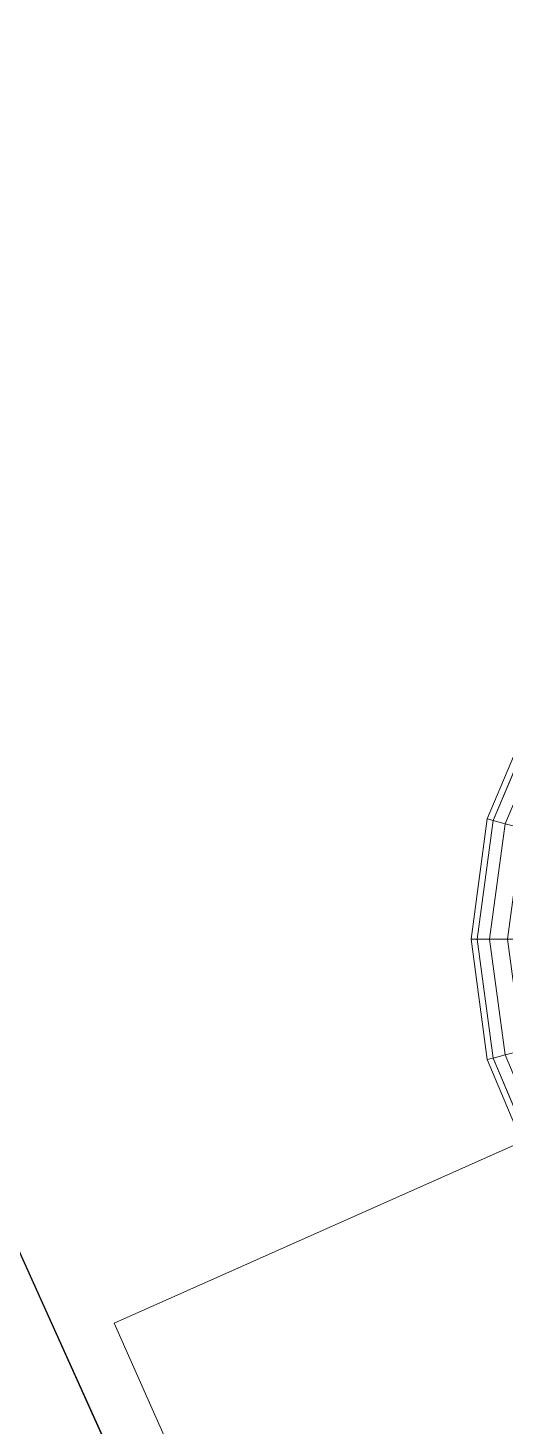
# Model space of a CAD drawing. Header units: metres. Extents: x -217 to -108, y -304 to -188.
# Drawn here: x -162.603 to -162.397, y -233.561 to -232.957 of the extents above; entities that cross this region are included whole.
import ezdxf

# ---------------------------------------------------------------- set-up
doc = ezdxf.new("R2010")
doc.units = ezdxf.units.M
for name, color, linetype, lineweight in [('A-WALL', 113, 'Continuous', 9), ('G-IMPT', 8, 'Continuous', 9), ('L-PLNT', 71, 'Continuous', 9), ('Q-CASE', 31, 'Continuous', 9)]:
    doc.layers.add(name, color=color, linetype=linetype, lineweight=lineweight)

# ---------------------------------------------------------------- blocks, each defined once
blk = doc.blocks.new('Bar_Cabinet_2643 - Bar_Cabinet_2643-827135-Nivel 3')
at = {"layer": 'Q-CASE'}
for p, q in [((-0.8903, 0.85), (-0.8903, -0.3)), ((-0.8903, -0.3), (0.9797, -0.3))]:
    blk.add_line(p, q, dxfattribs=at)
blk = doc.blocks.new('Plant_8135 - FF_Model_ID4695_1_aconitum_dwg_Group_18-V256-Nivel 3')
at = {"layer": 'G-IMPT'}
for p, q in [((17.416, 28.7), (20.141, 29.066)), ((17.451, 28.565), (20.141, 28.925)), ((20.141, 29.066), (20.141, 28.925)), ((20.141, 29.066), (22.866, 28.7)), ((20.141, 28.925), (20.141, 28.648)), ((20.141, 28.925), (22.83, 28.565)), ((14.876, 27.629), (17.416, 28.7)), ((17.416, 28.7), (14.876, 27.629)), ((14.945, 27.507), (17.451, 28.565)), ((17.416, 28.7), (17.451, 28.565)), ((17.451, 28.565), (17.522, 28.296)), ((17.522, 28.296), (20.141, 28.648)), ((20.141, 28.648), (20.141, 28.237)), ((20.141, 28.648), (22.759, 28.296)), ((20.141, 28.648), (22.759, 28.296)), ((22.83, 28.565), (22.759, 28.296)), ((22.866, 28.7), (22.83, 28.565)), ((25.336, 27.507), (22.83, 28.565)), ((25.405, 27.629), (22.866, 28.7)), ((15.081, 27.267), (17.522, 28.296)), ((17.522, 28.296), (17.626, 27.9)), ((22.759, 28.296), (22.655, 27.9)), ((25.2, 27.267), (22.759, 28.296))]:
    blk.add_line(p, q, dxfattribs=at)
at = {"layer": 'G-IMPT', "flags": 128}
for points in [[(14.945, 27.507), (17.451, 28.565), (17.416, 28.7), (20.141, 29.066)], [(25.336, 27.507), (25.405, 27.629), (22.866, 28.7), (22.83, 28.565), (20.141, 28.925), (20.141, 28.648), (17.522, 28.296), (17.626, 27.9), (15.283, 26.911), (15.546, 26.447)], [(17.522, 28.296), (17.451, 28.565), (20.141, 28.925), (20.141, 29.066), (22.866, 28.7)], [(15.546, 26.447), (17.762, 27.383), (17.626, 27.9), (20.141, 28.237), (20.141, 28.648)], [(22.759, 28.296), (22.83, 28.565), (25.336, 27.507), (25.2, 27.267)], [(22.759, 28.296), (22.655, 27.9), (20.141, 28.237), (20.141, 27.702)]]:
    blk.add_lwpolyline(points, dxfattribs=at)
blk = doc.blocks.new('Plant_8135 - FF_Model_ID4695_1_aconitum_dwg_Group_19-V257-Nivel 3')
blk.add_blockref('Plant_8135 - FF_Model_ID4695_1_aconitum_dwg_Group_18-V256-Nivel 3', (0, 0))
blk = doc.blocks.new('Plant_8135 - FF_Model_ID4695_1_aconitum_dwg-V274-Nivel 3')
at = {"xscale": 0.01907622213224961, "yscale": 0.01907622213224961, "zscale": 0.01907622213224961}
blk.add_blockref('Plant_8135 - FF_Model_ID4695_1_aconitum_dwg_Group_19-V257-Nivel 3', (-0.38845, -0.34801), dxfattribs=at)
blk = doc.blocks.new('Plant_8135 - Plant_8135-V275-Nivel 3')
blk.add_blockref('Plant_8135 - FF_Model_ID4695_1_aconitum_dwg-V274-Nivel 3', (0.00731, 0.00479))

msp = doc.modelspace()

# ---------------------------------------------------------------- linework, layer by layer
at = {"layer": 'A-WALL'}
msp.add_line((-168.53448, -220.355), (-161.7962, -235.27959), dxfattribs=at)
at = {"layer": 'A-WALL', "lineweight": 25}
msp.add_line((-161.89294, -235.06531), (-163.07998, -232.43616), dxfattribs=at)

# ---------------------------------------------------------------- block references
at = {"layer": 'L-PLNT', "rotation": 89.99999999999991}
msp.add_blockref('Plant_8135 - Plant_8135-V275-Nivel 3', (-162.2, -233.35356), dxfattribs=at)
at = {"layer": 'Q-CASE', "rotation": 293.9999999999999}
msp.add_blockref('Bar_Cabinet_2643 - Bar_Cabinet_2643-827135-Nivel 3', (-161.92923, -234.20757), dxfattribs=at)

doc.saveas('drawing.dxf')
